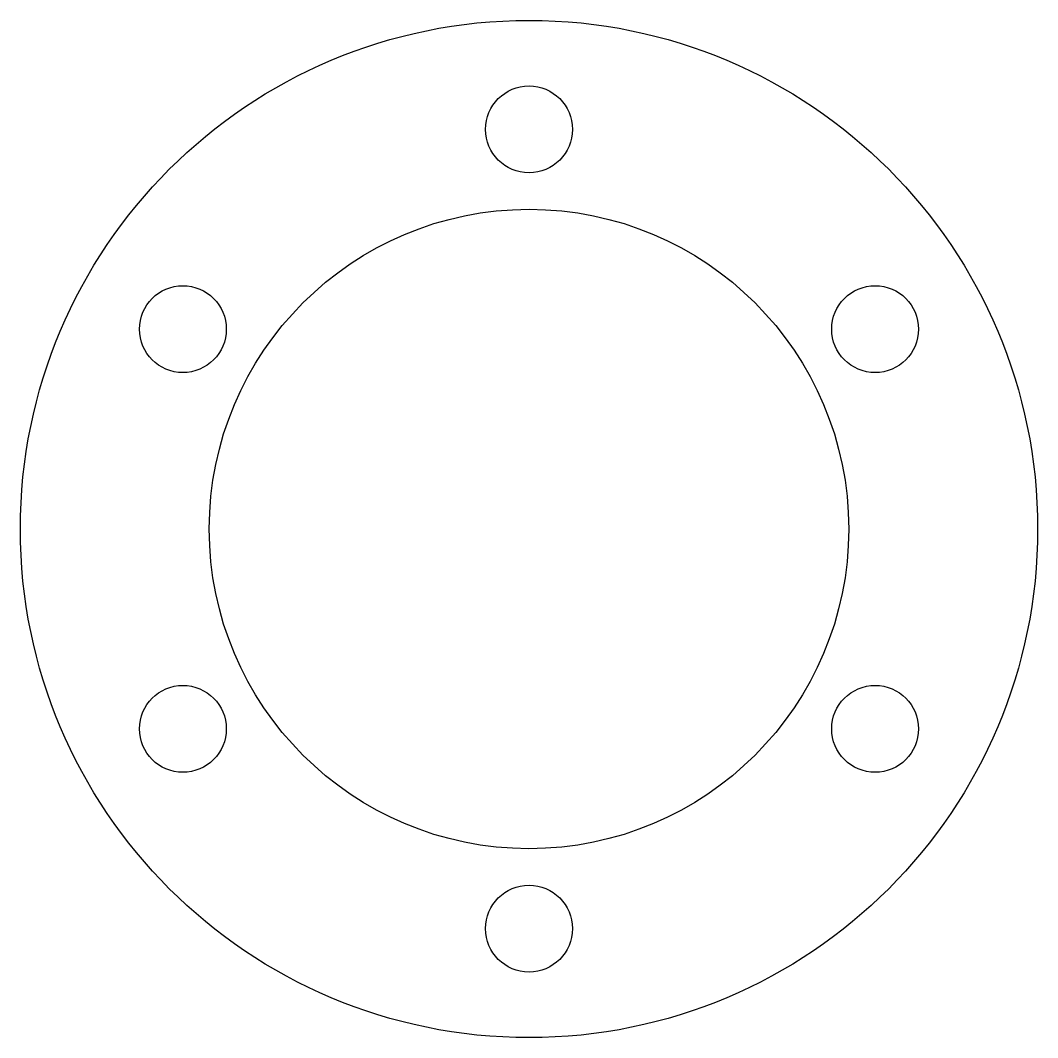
# Model space of a CAD drawing. Header units: inches. Extents: x -0.88 to 0.88, y -0.88 to 0.88.
import ezdxf

# ---------------------------------------------------------------- set-up
doc = ezdxf.new("R2010")
doc.units = ezdxf.units.IN
doc.header["$MEASUREMENT"] = 0

msp = doc.modelspace()

# ---------------------------------------------------------------- linework, layer by layer
at = {"linetype": 'Continuous', "lineweight": 25}
for centre, radius in [((0, 0), 0.875), ((0, 0.6875), 0.0747), ((0, 0), 0.55), ((-0.5954, 0.3438), 0.0747), ((0.5954, 0.3438), 0.0747), ((-0.5954, -0.3438), 0.0747), ((0.5954, -0.3438), 0.0747), ((0, -0.6875), 0.0747)]:
    msp.add_circle(centre, radius, dxfattribs=at)

doc.saveas('drawing.dxf')
